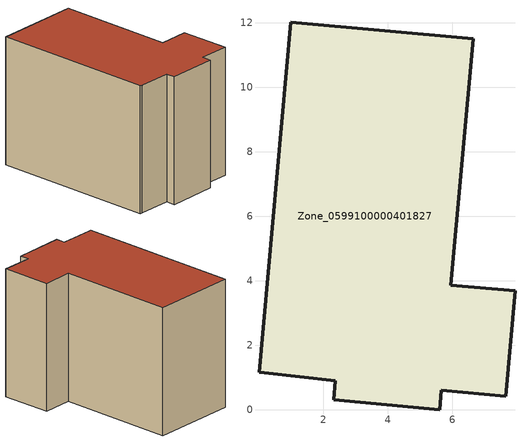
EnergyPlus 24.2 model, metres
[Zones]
Zone_0599100000401827
 floor ground (C_G): 0.01,1.16 0.99,12.01 6.65,11.5 5.95,3.86 7.95,3.68 7.66,0.41 5.66,0.6 5.61,0 2.32,0.3 2.38,0.9 0.17,1.14 z0
 wall outside (C_F): 2.32,0.3 5.61,0 5.66,0.6 7.66,0.41 7.95,3.68 5.95,3.86 6.65,11.5 0.99,12.01 0.01,1.16 0.17,1.14 2.38,0.9 2.32,0.3 z0:8.51
 roof outside (C_R): 6.65,11.5 0.99,12.01 0.01,1.16 0.17,1.14 2.38,0.9 2.32,0.3 5.61,0 5.66,0.6 7.66,0.41 7.95,3.68 5.95,3.86 z8.51
[BUILDING]
Pand.0599100000401827: North Axis=0; Terrain=City; Loads Convergence Tolerance Value=0.04; Temperature Convergence Tolerance Value=0.4; Solar Distribution=FullExterior; Maximum Number of Warmup Days=25; Minimum Number of Warmup Days=1
[Site:Location]
Rotterdam.The.Hague.AP_ZH_NLD Design_Conditions: Latitude=51.96; Longitude=4.45; Time Zone=1; Elevation=-4.5
[SITE:GROUNDTEMPERATURE:BUILDINGSURFACE]
18, 18, 18, 18, 18, 18, 18, 18, 18, 18, 18, 18
[MATERIAL] Thermal Absorptance=0.9; Solar Absorptance=0.7; Visible Absorptance=0.7
Name | Roughness | Thickness | Conductivity | Density | Specific Heat
G.TC.1992-2005 | MediumSmooth | 0.15 | 0.06 | 540 | 1210
F.TC.1992-2005 | Rough | 0.3 | 0.12 | 1920 | 840
R.TC.1992-2005 | MediumRough | 0.2 | 0.08 | 1500 | 1000
[CONSTRUCTION]
C_G: G.TC.1992-2005
C_F: F.TC.1992-2005
C_R: R.TC.1992-2005
[ZONE]
Zone_0599100000401827: Type=1; Multiplier=1; Ceiling Height=Autocalculate; Volume=Autocalculate; Floor Area=autocalculate; Part of Total Floor Area=Yes
[ZONEINFILTRATION:DESIGNFLOWRATE]
Infil_Zone_0599100000401827: Zone or ZoneList or Space or SpaceList=Zone_0599100000401827; Schedule=AlwaysOn; Design Flow Rate Calculation Method=Flow/Area; Flow Rate per Floor Area=0.0015; Constant Term Coefficient=1; Temperature Term Coefficient=0; Velocity Term Coefficient=0; Velocity Squared Term Coefficient=0
[HVACTEMPLATE:ZONE:IDEALLOADSAIRSYSTEM]
Zone_0599100000401827: Maximum Heating Supply Air Temperature=50; Minimum Cooling Supply Air Temperature=13; Maximum Heating Supply Air Humidity Ratio=0.0156; Minimum Cooling Supply Air Humidity Ratio=0.0077; Heating Limit=NoLimit; Cooling Limit=NoLimit; Dehumidification Control Type=ConstantSensibleHeatRatio; Cooling Sensible Heat Ratio=0.7; Dehumidification Setpoint=60; Humidification Control Type=None; Humidification Setpoint=30; Outdoor Air Method=None; Outdoor Air Flow Rate per Person=0.00944; Outdoor Air Flow Rate per Zone Floor Area=0; Outdoor Air Flow Rate per Zone=0; Demand Controlled Ventilation Type=None; Outdoor Air Economizer Type=NoEconomizer; Heat Recovery Type=None; Sensible Heat Recovery Effectiveness=0.7; Latent Heat Recovery Effectiveness=0.65
[ZONECONTROL:THERMOSTAT]
ThermostatControl_Zone_0599100000401827: Zone or ZoneList=Zone_0599100000401827; Control Type Schedule=DualSetpointControlType; Control 1=Thermostat_Zone_0599100000401827; Temperature Difference Between Cutout And Setpoint=0
[THERMOSTATSETPOINT:DUALSETPOINT]
Thermostat_Zone_0599100000401827: Heating Setpoint Temperature Schedule=HeatingSetpoint_Zone_0599100000401827; Cooling Setpoint Temperature Schedule=CoolingSetpoint_Zone_0599100000401827
[SCHEDULE:COMPACT]
HeatingSetpoint_Zone_0599100000401827: Through: 12/31, For: AllDays, Until: 24:00, 21
CoolingSetpoint_Zone_0599100000401827: Through: 12/31, For: AllDays, Until: 24:00, 24
DualSetpointControlType: Through: 12/31, For: AllDays, Until: 24:00, 4
AlwaysOn: Through: 12/31, For: AllDays, Until: 24:00, 1
